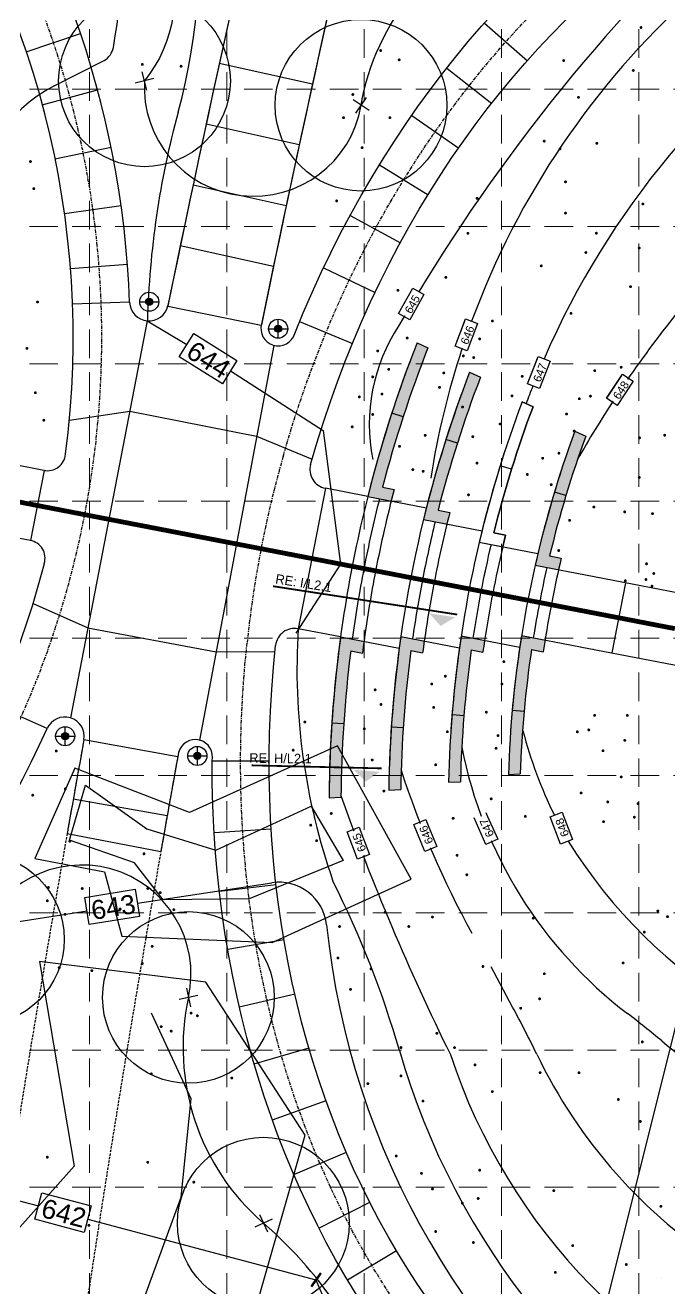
# Model space of a CAD drawing. Header units: inches. Extents: x 2525137 to 2526060, y 7086153 to 7086731.
# Drawn here: x 2525606.2 to 2525673.7, y 7086416.7 to 7086549.3 of the extents above; entities that cross this region are included whole.
import ezdxf

# ---------------------------------------------------------------- set-up
doc = ezdxf.new("R2010")
doc.units = ezdxf.units.IN
doc.header["$MEASUREMENT"] = 0
for name, pattern in [('ARCHSP(flr1-1)$0$CLUB$0$HIDDEN2', [0.1875, 0.125, -0.0625]), ('CENTERX2', [4, 2.5, -0.5, 0.5, -0.5]), ('HIDDEN', [0.375, 0.25, -0.125])]:
    doc.linetypes.add(name, pattern=pattern)
for name, color, linetype in [('E-BREAKLINE', 5, 'Continuous'), ('FIGURE', 7, 'Continuous'), ('GRID', 254, 'HIDDEN'), ('hs-bollard', 1, 'Continuous'), ('HS-CJ', 1, 'Continuous'), ('HS-CONTTXT', 14, 'Continuous'), ('HS-DIM', 1, 'Continuous'), ('hs-phase2', 1, 'HIDDEN'), ('hs-retainwall', 2, 'Continuous'), ('HS-SECTION-CUT', 7, 'Continuous'), ('hs-sidewalk', 3, 'Continuous'), ('HS-WALKCL', 14, 'CENTERX2'), ('HS-WALL', 14, 'Continuous'), ('LS-CONTTXT', 14, 'Continuous'), ('ls-defpoint', 6, 'Continuous'), ('LS-GRASS', 7, 'Continuous'), ('LS-LO', 5, 'Continuous'), ('LS-TREELEADER', 14, 'Continuous'), ('PC', 35, 'Continuous')]:
    doc.layers.add(name, color=color, linetype=linetype)
doc.styles.add('DIM10', font='ARIAL.TTF', dxfattribs={"height": 1})
doc.styles.add('SHEETLBL', font='HELSOLID.SHX', dxfattribs={"height": 5})
doc.styles.get("Standard").update_dxf_attribs({"font": 'ARIAL.TTF'})

# ---------------------------------------------------------------- blocks, each defined once
blk = doc.blocks.new('GRASS')
at = {"layer": 'LS-GRASS', "const_width": 0.15}
blk.add_lwpolyline([(-0.07500000000004547, 0, 1), (0.07500000000004547, 0, 1)], format="xyb", close=True, dxfattribs=at)

msp = doc.modelspace()

# ---------------------------------------------------------------- hatches: boundary and pattern name
at = {"layer": 'hs-bollard'}
h = msp.add_hatch(color=7, dxfattribs=at)
edge = h.paths.add_edge_path()
edge.add_arc((2525619.164084998, 7086520.289961232), 0.3719376418739557, 0, 360)
h = msp.add_hatch(color=7, dxfattribs=at)
edge = h.paths.add_edge_path()
edge.add_arc((2525632.678164797, 7086517.46252193), 0.3719376418739557, 0, 360)
h = msp.add_hatch(color=7, dxfattribs=at)
edge = h.paths.add_edge_path()
edge.add_arc((2525610.352228487, 7086474.710652321), 0.3719376418739557, 0, 360)
h = msp.add_hatch(color=7, dxfattribs=at)
edge = h.paths.add_edge_path()
edge.add_arc((2525624.205745988, 7086472.643447677), 0.3719376418739557, 0, 360)
h = msp.add_hatch(color=7, dxfattribs=at)
edge = h.paths.add_edge_path()
edge.add_arc((2525624.205745988, 7086472.643447677), 0.3719376418739557, 0, 360)
at = {"layer": 'HS-WALL'}
h = msp.add_hatch(color=7, dxfattribs=at)
edge = h.paths.add_edge_path()
edge.add_arc((2525771.445215092, 7086467.243657225), 130.927838929089, 165.2413830432264, 165.7894491695336)
edge.add_line((2525644.523746967, 7086499.38459585), (2525642.065273208, 7086499.859893052))
edge.add_arc((2525771.445215091, 7086467.243657259), 133.4278389202862, 158.5767798352014, 165.8507555403874, ccw=False)
edge.add_line((2525647.236190243, 7086515.97872005), (2525648.373281047, 7086515.454446012))
edge.add_arc((2525771.445215088, 7086467.243657261), 132.1778389164577, 158.6083037677483, 165.2775292460774)
edge.add_line((2525643.607018173, 7086500.834973255), (2525644.836994912, 7086500.597181618))
h = msp.add_hatch(color=7, dxfattribs=at)
edge = h.paths.add_edge_path()
edge.add_arc((2525771.445215077, 7086467.243657223), 124.6778389152345, 165.6254083262254, 166.2007154641971)
edge.add_line((2525650.365920404, 7086496.981981283), (2525647.908375809, 7086497.457098849))
edge.add_arc((2525771.44521509, 7086467.243657256), 127.1778389202984, 158.9663131199869, 166.2569275941159, ccw=False)
edge.add_line((2525652.741291053, 7086512.889918116), (2525653.878863736, 7086512.365421899))
edge.add_arc((2525771.445215089, 7086467.24365726), 125.9278389179606, 159.0032831979264, 165.659521444521)
edge.add_line((2525649.441163124, 7086498.433910843), (2525650.670621672, 7086498.196219386))
h = msp.add_hatch(color=7, dxfattribs=at)
edge = h.paths.add_edge_path()
edge.add_arc((2525771.445215075, 7086467.243657233), 112.1778389105023, 166.5212644717283, 167.1601942077641)
edge.add_line((2525662.072360602, 7086492.17248085), (2525659.616493424, 7086492.647274123))
edge.add_arc((2525771.44521509, 7086467.24365726), 114.6778389186577, 159.8734562528592, 167.201581157137, ccw=False)
edge.add_line((2525663.770185044, 7086506.703695825), (2525664.909089728, 7086506.17858547))
edge.add_arc((2525771.445215089, 7086467.243657257), 113.4278389188682, 159.9245518408567, 166.5492377228104)
edge.add_line((2525661.12868194, 7086493.628068482), (2525662.357147236, 7086493.390569051))
h = msp.add_hatch(color=7, dxfattribs=at)
edge = h.paths.add_edge_path()
edge.add_arc((2525771.431912602, 7086467.17485017), 130.9278389197785, 172.3265274516859, 172.8745935778203)
edge.add_line((2525641.51522516, 7086483.415334402), (2525640.285248363, 7086483.653126052))
edge.add_arc((2525771.431912438, 7086467.174849292), 132.1778389253194, 172.838446998707, 179.5076724764596)
edge.add_line((2525639.258953166, 7086468.310604628), (2525638.00838871, 7086468.247936439))
edge.add_arc((2525771.431912431, 7086467.174849296), 133.4278389180368, 172.2652207054318, 179.5391964102067, ccw=False)
edge.add_line((2525639.21804192, 7086485.13259533), (2525641.676515729, 7086484.657298118))
for points in [[(2525646.593931817, 7086483.706612984), (2525645.535682853, 7086485.18434897, 0.01666471253929505), (2525644.615738593, 7086476.759250086), (2525645.867771034, 7086476.738687941, -0.0139107780429642)], [(2525652.908692871, 7086483.758924579), (2525651.860255454, 7086485.234779088, 0.01785639357697517), (2525650.876357632, 7086476.656431858), (2525652.128625411, 7086476.635865849, -0.01497196870380693)], [(2525654.316918219, 7086484.759818795), (2525651.860266333, 7086485.234763775), (2525652.908692346, 7086483.758925318), (2525654.1376435, 7086483.521331958, -0.002641700623143997)], [(2525659.230527706, 7086483.80986981), (2525658.192876992, 7086485.283620231, 0.01917705877842476), (2525657.138229833, 7086476.553593051), (2525658.39077286, 7086476.53302252, -0.0161491475627688)], [(2525660.64874491, 7086484.808831583), (2525658.192873105, 7086485.283625751), (2525659.230527769, 7086483.809869722), (2525660.45899303, 7086483.572370294)], [(2525645.867771034, 7086476.738687941), (2525644.615738489, 7086476.759250088, 0.01514929211842118), (2525644.268079388, 7086469.062248982), (2525645.519173814, 7086469.124943729, -0.01513459256801747)], [(2525652.128625412, 7086476.635865849), (2525650.876357531, 7086476.65643186, 0.01403627755756926), (2525650.534264757, 7086469.876887837), (2525651.786013231, 7086469.939615574, -0.01400912094507275)], [(2525658.39077286, 7086476.533022521), (2525657.138229734, 7086476.553593053, 0.0128009573512002), (2525656.808018485, 7086470.691904259), (2525658.060577836, 7086470.754672415, -0.01275859361956265)]]:
    msp.add_hatch(color=7, dxfattribs=at).paths.add_polyline_path(points)
h = msp.add_hatch(color=7, dxfattribs=at)
edge = h.paths.add_edge_path()
edge.add_arc((2525771.431912588, 7086467.174850147), 124.6778389090008, 171.9152611624212, 172.4905683010341)
edge.add_line((2525647.823390436, 7086483.468921653), (2525646.593931701, 7086483.706613145))
edge.add_line((2525646.593931701, 7086483.706613145), (2525645.53568145, 7086485.184350929))
edge.add_line((2525645.53568145, 7086485.184350929), (2525647.993227682, 7086484.709233044))

# ---------------------------------------------------------------- linework, layer by layer
at = {"layer": 'E-BREAKLINE', "color": 35, "linetype": 'Continuous', "lineweight": -3}
for points in [[(2525818.365570001, 7086566.81806001, 647.7341400000005), (2525818.365570001, 7086566.81806001, 647.7341400000005), (2525816.744790001, 7086514.043690009, 646.64168), (2525815.988110004, 7086503.685760006, 646.30639), (2525798.880750005, 7086437.266330007, 645.18164), (2525784.540570003, 7086389.773250009, 644.26549), (2525769.897420003, 7086360.164610003, 643.9888100000003), (2525730.666420003, 7086364.870080009, 643.3349400000004), (2525718.311410003, 7086339.144120003, 642.3710600000002), (2525664.452380003, 7086340.49882, 641.74082), (2525657.656310005, 7086353.60438001, 641.48902), (2525664.818450005, 7086406.070920003, 642.38033), (2525677.449020003, 7086456.612240009, 644.07808), (2525680.618690003, 7086497.68496001, 644.6983700000001), (2525694.352120005, 7086520.484480003, 644.57258), (2525714.336020004, 7086561.718830002, 645.4863499999999), (2525739.209900005, 7086567.222530003, 646.6153300000001), (2525818.365570001, 7086566.81806001, 647.7341400000005)], [(2525607.164010003, 7086461.89935, 642.4142600000005), (2525614.460810003, 7086460.487950006, 642.4152800000002), (2525616.280040003, 7086453.71709001, 642.39705), (2525632.040640003, 7086453.064280006, 642.8342500000001), (2525646.621630005, 7086459.720120006, 643.2389900000003), (2525638.903620005, 7086473.688070007, 643.0945300000003), (2525623.392730003, 7086466.72083, 642.9104500000003), (2525611.363460003, 7086471.344060003, 642.66815), (2525607.164010003, 7086461.89935, 642.4142600000005)], [(2525612.471720001, 7086469.577250009, 644.2156500000001), (2525618.909230005, 7086465.009300009, 644.2463), (2525626.151230001, 7086462.75315001, 647.1642900000002), (2525636.135390005, 7086467.383750003, 647.5202600000005), (2525639.497060001, 7086461.662860006, 647.9889900000003), (2525629.634400001, 7086457.651240002, 647.7264399999999), (2525620.624520003, 7086457.555920003, 646.64463), (2525617.627620003, 7086461.44199001, 644.6187300000001), (2525610.810870002, 7086463.796400007, 644.3358499999999), (2525612.471720001, 7086469.577250009, 644.2156500000001)], [(2525597.983660001, 7086410.06823001, 640.36301), (2525627.406240003, 7086404.374460006, 641.1616500000005), (2525635.512010005, 7086432.851110009, 642.6995700000004), (2525625.108500001, 7086448.906440007, 642.84727), (2525607.650540004, 7086451.063080006, 642.2162900000001), (2525611.278420003, 7086429.587900006, 642.0334600000003), (2525602.165800003, 7086419.405290003, 641.8323900000005), (2525597.983660001, 7086410.06823001, 640.36301)], [(2525607.300950003, 7086414.091880007, 643.3593900000003), (2525618.598340003, 7086415.668280006, 643.7584900000004), (2525622.495940001, 7086426.365410007, 643.8139800000004), (2525623.563330001, 7086436.667180009, 644.66996), (2525619.406490003, 7086445.655410003, 644.23317)]]:
    msp.add_polyline3d(points, dxfattribs=at)
at = {"layer": 'FIGURE', "color": 9}
for points in [[(2525607.164010003, 7086461.89935), (2525614.460810003, 7086460.487950006), (2525616.280040003, 7086453.71709001), (2525632.040640003, 7086453.064280006), (2525646.621630005, 7086459.720120006), (2525638.903620005, 7086473.688070007), (2525623.392730003, 7086466.72083), (2525611.363460003, 7086471.344060003)], [(2525597.983660001, 7086410.06823001), (2525627.406240003, 7086404.374460006), (2525635.512010005, 7086432.851110009), (2525625.108500001, 7086448.906440007), (2525607.650540004, 7086451.063080006), (2525611.278420003, 7086429.587900006), (2525602.165800003, 7086419.405290003)]]:
    msp.add_lwpolyline(points, close=True, dxfattribs=at)
at = {"layer": 'GRID', "color": 252, "linetype": 'HIDDEN', "lineweight": 0, "ltscale": 12}
for p, q in [((2525612.897713542, 7086715.387928879), (2525612.897713542, 7086211.324328709)), ((2525627.297713539, 7086715.387928879), (2525627.297713539, 7086211.324328709)), ((2525641.697713536, 7086715.387928879), (2525641.697713536, 7086211.324328709)), ((2525656.097713533, 7086715.387928879), (2525656.097713533, 7086211.324328709)), ((2525670.49771353, 7086715.387928879), (2525670.49771353, 7086211.324328709)), ((2525152.097713634, 7086542.587928704), (2526044.897713455, 7086542.587928704)), ((2525152.097713634, 7086528.18792869), (2526044.897713455, 7086528.18792869)), ((2525152.097713634, 7086513.787928674), (2526044.897713455, 7086513.787928674)), ((2525152.097713634, 7086499.38792866), (2526044.897713455, 7086499.38792866)), ((2525152.097713634, 7086484.987928646), (2526044.897713455, 7086484.987928646)), ((2525152.097713634, 7086470.587928631), (2526044.897713455, 7086470.587928631)), ((2525152.097713634, 7086456.187928616), (2526044.897713455, 7086456.187928616)), ((2525152.097713634, 7086441.787928602), (2526044.897713455, 7086441.787928602)), ((2525152.097713634, 7086427.387928587), (2526044.897713455, 7086427.387928587))]:
    msp.add_line(p, q, dxfattribs=at)
at = {"layer": 'hs-bollard', "color": 7}
for points in [[(2525618.164084998, 7086520.289961232), (2525620.164084998, 7086520.289961232)], [(2525610.352228487, 7086473.710652321), (2525610.352228487, 7086475.710652321)], [(2525609.352228487, 7086474.710652321), (2525611.352228487, 7086474.710652321)], [(2525624.205745988, 7086471.643447677), (2525624.205745988, 7086473.643447677)], [(2525624.205745988, 7086471.643447677), (2525624.205745988, 7086473.643447677)], [(2525623.205745988, 7086472.643447677), (2525625.205745988, 7086472.643447677)], [(2525623.205745988, 7086472.643447677), (2525625.205745988, 7086472.643447677)]]:
    msp.add_lwpolyline(points, dxfattribs=at)
at = {"layer": 'hs-bollard', "color": 7, "elevation": -656.7328503700786}
for points in [[(2525631.678164797, 7086517.46252193), (2525633.678164797, 7086517.46252193)], [(2525632.678164797, 7086516.46252193), (2525632.678164797, 7086518.46252193)]]:
    msp.add_lwpolyline(points, dxfattribs=at)
at = {"layer": 'hs-bollard', "color": 7}
for centre, radius in [((2525619.164084998, 7086520.289961232), 1), ((2525619.164084998, 7086520.289961232), 1), ((2525619.164084998, 7086520.289961232), 0.3719376418739557), ((2525632.678164797, 7086517.46252193, -656.7328503700786), 1), ((2525632.678164797, 7086517.46252193, -656.7328503700786), 1), ((2525632.678164797, 7086517.46252193, -656.7328503700786), 0.3719376418739557), ((2525610.352228489, 7086474.710652321), 1), ((2525610.352228487, 7086474.710652321), 1), ((2525610.352228487, 7086474.710652321), 1), ((2525610.352228487, 7086474.710652321), 0.3719376418739557), ((2525624.205745988, 7086472.643447677), 1), ((2525624.205745988, 7086472.643447677), 1), ((2525624.205745988, 7086472.643447677), 0.3719376418739557), ((2525624.205745988, 7086472.643447677), 0.3719376418739557)]:
    msp.add_circle(centre, radius, dxfattribs=at)
at = {"layer": 'HS-CJ', "color": 7}
for p, q in [((2525636.2734418, 7086543.121319789), (2525626.510928701, 7086545.287926369)), ((2525634.888506179, 7086536.743835745), (2525625.125848443, 7086538.910474425)), ((2525633.524412836, 7086530.361726151), (2525623.7615065, 7086532.528420003)), ((2525632.181163372, 7086523.974990647), (2525622.417904448, 7086526.141762749)), ((2525617.108437005, 7086520.255321737), (2525611.112738763, 7086520.028159686)), ((2525621.112872862, 7086519.837340157, 328.3664251850393), (2525630.90851288, 7086517.826013073, 328.3664251850393)), ((2525618.94951123, 7086518.301505022), (2525610.902006449, 7086476.647018954)), ((2525632.21595662, 7086515.715301528, -656.7328503700786), (2525624.424921005, 7086474.297482799, -656.7328503700786)), ((2525610.791229222, 7086507.87392603, 328.3664251850393), (2525617.119074436, 7086508.827027403, 328.3664251850393)), ((2525617.119074436, 7086508.827027403, 328.3664251850393), (2525630.423340015, 7086506.185596711, 328.3664251850393)), ((2525630.423340014, 7086506.185596711, 328.3664251850393), (2525636.238960814, 7086503.782449568, 328.3664251850393)), ((2525608.13369667, 7086502.600453168), (2525606.729661459, 7086495.233657387)), ((2525637.625907008, 7086500.718157386), (2525634.778675662, 7086485.990859702)), ((2525640.436474613, 7086492.535911358), (2525602.883817383, 7086499.795974053)), ((2525646.572848547, 7086491.349564964), (2525641.663749398, 7086492.298642079)), ((2525652.709222504, 7086490.163218566), (2525647.800123337, 7086491.112295685)), ((2525676.377476468, 7086485.587430319), (2525653.936497299, 7086489.925949286)), ((2525669.075068395, 7086490.818646144), (2525667.651455143, 7086483.454997134)), ((2525606.996706644, 7086488.649286954, 328.3664251850393), (2525612.724230093, 7086486.078984697, 328.3664251850393)), ((2525612.724230093, 7086486.078984697, 328.3664251850393), (2525626.165503459, 7086483.550569568, 328.3664251850393)), ((2525626.165503459, 7086483.550569568, 328.3664251850393), (2525632.344108146, 7086483.611769746, 328.3664251850393)), ((2525608.457621181, 7086475.508995425), (2525602.978641524, 7086477.954559148)), ((2525612.320127533, 7086474.353758322, 328.3664251850393), (2525622.159621642, 7086472.56928202, 328.3664251850393)), ((2525625.745429031, 7086472.124775513), (2525631.740953881, 7086472.11257812)), ((2525611.205765138, 7086468.153777545, 328.3664251850393), (2525621.050817165, 7086466.400223843, 328.3664251850393))]:
    msp.add_line(p, q, dxfattribs=at)
for points in [[(2525654.310765902, 7086549.532906465), (2525658.800025454, 7086545.552134095)], [(2525606.271183649, 7086546.524033036), (2525611.959764653, 7086548.431923535)], [(2525650.352302233, 7086544.789058136), (2525655.071437016, 7086541.083688127)], [(2525607.949809745, 7086540.956971289), (2525613.744872034, 7086542.511723059)], [(2525646.683071699, 7086539.825655671), (2525651.608220871, 7086536.398863347)], [(2525609.283197038, 7086535.29728575), (2525615.162840874, 7086536.493023329)], [(2525643.304471769, 7086534.666614578), (2525648.413386737, 7086531.520348878)], [(2525610.266306611, 7086529.566364563), (2525616.20831262, 7086530.398569222)], [(2525640.217581101, 7086529.332583833), (2525645.490410002, 7086526.469495398)], [(2525610.89542326, 7086523.785865077), (2525616.877336398, 7086524.251391883)], [(2525637.424474202, 7086523.843019108), (2525642.842441828, 7086521.265107782)], [(2525634.926019959, 7086518.216756643), (2525640.47123758, 7086515.92534626)], [(2525625.972450195, 7086464.607449463), (2525631.960862716, 7086464.980163133)], [(2525626.518166177, 7086458.47238947), (2525632.47819243, 7086459.163827871)], [(2525627.394467964, 7086452.372153971), (2525633.30794028, 7086453.387459429)], [(2525628.606682237, 7086446.325569888), (2525634.454191301, 7086447.669682139)], [(2525630.161504537, 7086440.352200292), (2525635.92167856, 7086442.031603526)], [(2525632.0665521, 7086434.474758214), (2525637.716066112, 7086436.495399554)], [(2525634.327247992, 7086428.718269953), (2525639.841122875, 7086431.084106755)], [(2525636.949441347, 7086423.108796199), (2525642.299660453, 7086425.824519956)], [(2525639.939356314, 7086417.676467666), (2525645.09477209, 7086420.745944524)]]:
    msp.add_lwpolyline(points, dxfattribs=at)
at = {"layer": 'HS-DIM'}
msp.add_arc((2527585.138696487, 7086116.566260002, 328.3664251850393), 2004.999999988936, 166.3229549681516, 168.3967954609132, dxfattribs=at)
at = {"layer": 'hs-phase2', "color": 7}
for centre, radius, start, end in [((2527585.138696463, 7086116.566259751, 328.3664251850393), 2005.000000011705, 169.7206482956879, 169.8922608087064), ((2527585.138696443, 7086116.566259772, 328.3664251850393), 1994.999999988936, 169.7080535883178, 169.8805277930181), ((2527585.138696463, 7086116.566259751, 328.3664251850393), 2005.000000011705, 169.9101631564233, 171.8870403027943), ((2527585.138696463, 7086116.566259751, 328.3664251850393), 1995.000000011705, 169.9101631564233, 171.8870403027943)]:
    msp.add_arc(centre, radius, start, end, dxfattribs=at)
at = {"layer": 'hs-retainwall', "color": 7}
for p, q in [((2525647.236190243, 7086515.97872005), (2525648.373281047, 7086515.454446012)), ((2525652.741289575, 7086512.889918798), (2525653.878864828, 7086512.365421395)), ((2525658.252308829, 7086509.798387134), (2525659.39047898, 7086509.27361521)), ((2525663.77018078, 7086506.703697791), (2525664.90908829, 7086506.178586133)), ((2525643.607005989, 7086500.83497561), (2525644.836994912, 7086500.597181617)), ((2525642.065287299, 7086499.859890328), (2525648.211747616, 7086498.671593978)), ((2525649.441164305, 7086498.433910615), (2525650.670621673, 7086498.196219387)), ((2525647.908374214, 7086497.457099157), (2525654.052469941, 7086496.269259957)), ((2525653.758420574, 7086495.052962522), (2525659.900242636, 7086493.865562889)), ((2525655.281401655, 7086496.031670354), (2525656.51033622, 7086495.7940802)), ((2525661.128680389, 7086493.628068781), (2525662.357147235, 7086493.390569052)), ((2525661.12868194, 7086493.628068483), (2525661.239572559, 7086493.606629979)), ((2525659.616488828, 7086492.647275011), (2525665.805438815, 7086491.450764125)), ((2525639.218056011, 7086485.132592605), (2525645.364516328, 7086483.944296256)), ((2525645.53568145, 7086485.184350929), (2525651.679777176, 7086483.996511723)), ((2525651.860266331, 7086485.234763776), (2525658.002088392, 7086484.047364139)), ((2525658.192873106, 7086485.283625749), (2525664.381823093, 7086484.087114863)), ((2525640.28523618, 7086483.653128407), (2525641.51522516, 7086483.415334403)), ((2525646.593933017, 7086483.706612892), (2525647.823390436, 7086483.468921653)), ((2525652.908708889, 7086483.75892212), (2525654.1376435, 7086483.521331958)), ((2525659.230526146, 7086483.809870034), (2525660.45899303, 7086483.572370295)), ((2525659.230527696, 7086483.809869733), (2525659.341418315, 7086483.788431228)), ((2525650.534277854, 7086469.876888494), (2525651.786029458, 7086469.939616387)), ((2525656.808013797, 7086470.691904024), (2525658.060576255, 7086470.754672335)), ((2525644.268077763, 7086469.062248901), (2525645.519175015, 7086469.12494379)), ((2525638.00838871, 7086468.247936439), (2525639.258953167, 7086468.310604628))]:
    msp.add_line(p, q, dxfattribs=at)
msp.add_lwpolyline([(2525658.252296587, 7086509.798391736, 0.03190148514143271), (2525653.758420574, 7086495.052962522), (2525656.215072294, 7086494.578016995), (2525656.51033622, 7086495.7940802), (2525655.2813859, 7086496.031674145, -0.02898833554506529), (2525659.39047898, 7086509.27361521), (2525658.252252893, 7086509.798275513)], format="xyb", close=True, dxfattribs=at)
for points in [[(2525645.77737629, 7086508.214078207), (2525644.588941075, 7086508.601533673)], [(2525651.457647869, 7086505.464127262), (2525650.266612906, 7086505.84351587)], [(2525657.144001525, 7086502.712202562), (2525655.950158804, 7086503.082661137)], [(2525662.837444915, 7086499.957979805), (2525661.640563146, 7086500.318498911)], [(2525660.648744909, 7086484.808831583), (2525660.45899303, 7086483.572370295)], [(2525652.147061769, 7086476.865542279), (2525650.901166514, 7086476.966758713)], [(2525658.456815742, 7086477.299184817), (2525657.211805152, 7086477.410757227)], [(2525639.548804165, 7086475.99680231), (2525638.30159153, 7086476.080231116)], [(2525645.78486789, 7086475.579658197), (2525644.537655255, 7086475.663087002)]]:
    msp.add_lwpolyline(points, dxfattribs=at)
for centre, radius, start, end in [((2525771.44521509, 7086467.243657259), 133.4278389192915, 158.5767801836323, 165.8507552067082), ((2525771.44521509, 7086467.243657259), 132.1778389192915, 158.6083034952901, 165.2775296180525), ((2525771.445215088, 7086467.24365725), 133.4278389192915, 159.1925144628062, 169.0730350282339), ((2525771.44521509, 7086467.243657259), 127.1778389192915, 158.9663130937204, 166.2569276393484), ((2525771.44521509, 7086467.243657259), 125.9278389192915, 159.003283237658, 165.6595214251586), ((2525771.445215088, 7086467.24365725), 127.1778389192915, 160.0935855983603, 169.0737745172069), ((2525771.44521509, 7086467.243657259), 120.9278389192915, 159.3963128973339, 166.7049217601595), ((2525771.44521509, 7086467.243657259), 119.6778389192915, 159.4397267653143, 166.0812362648645), ((2525771.44521509, 7086467.243657259), 114.6778389192915, 159.8734560475591, 167.2015812016421), ((2525771.44521509, 7086467.243657259), 113.4278389192915, 159.9245517946996, 166.54923774216), ((2525771.445215088, 7086467.24365725), 120.9278389192915, 162.0364905346539, 169.0745904124527), ((2525771.445215088, 7086467.24365725), 114.6778389192915, 162.1916267281389, 169.0754952669626), ((2525771.445215088, 7086467.24365725), 130.9278389192915, 165.2413833283036, 169.0731773596568), ((2525771.445215088, 7086467.24365725), 132.1778389192915, 165.8203927158029, 169.0731773596568), ((2525771.445215088, 7086467.24365725), 124.6778389192915, 165.6254083164296, 169.07393119635), ((2525771.445215088, 7086467.24365725), 125.9278389192915, 166.2291008737875, 169.07393119635), ((2525771.445215088, 7086467.24365725), 118.4278389192915, 166.0497887313146, 166.6552204307909), ((2525771.445215088, 7086467.24365725), 119.6778389192915, 166.6803308898687, 169.0747638306026), ((2525771.445215088, 7086467.24365725), 119.6778389192915, 166.6803308898687, 169.0745904124527), ((2525771.445215088, 7086467.24365725), 118.4278389192915, 166.6552201527163, 169.0745904124527), ((2525771.431912602, 7086467.17485017), 133.4278389192915, 169.0429412097351, 178.9234618133229), ((2525771.431912602, 7086467.17485017), 132.1778389192915, 169.0427989205806, 172.2955835590869), ((2525771.445215088, 7086467.24365725), 113.4278389192915, 167.1811158334824, 169.0756881973318), ((2525771.445215088, 7086467.24365725), 112.1778389192915, 166.5212644681788, 170.9915970656166), ((2525771.431912602, 7086467.17485017), 130.9278389192915, 169.0427989205806, 172.3282089683112), ((2525771.431912602, 7086467.17485017), 127.1778389192915, 169.042201754641, 178.022390640953), ((2525771.431912602, 7086467.17485017), 125.9278389192915, 169.0420450603082, 171.8868754185094), ((2525771.431912602, 7086467.17485017), 124.6778389192915, 169.0420450603082, 171.9157955168723), ((2525771.431912602, 7086467.17485017), 120.9278389192915, 169.0413858780832, 176.079485702881), ((2525771.431912602, 7086467.17485017), 119.6778389192915, 169.0412124396732, 171.4356458133711), ((2525771.431912602, 7086467.17485017), 118.4278389192915, 169.0412124396732, 171.4616775493966), ((2525771.431912602, 7086467.17485017), 114.6778389192915, 169.0404810270755, 175.9243495810348), ((2525771.431912602, 7086467.17485017), 113.4278389192915, 169.0402880764432, 170.9348604159842), ((2525771.431912432, 7086467.174849292), 133.4278389192915, 172.2652210887422, 179.53919610655), ((2525771.431912602, 7086467.17485017), 130.9278389192915, 172.3265271848292, 172.8745932993531), ((2525771.431912432, 7086467.174849292), 127.1778389192915, 171.8590485775773, 179.149663166551), ((2525771.431912602, 7086467.17485017), 124.6778389192915, 171.9152612944918, 172.4905684007084), ((2525771.431912432, 7086467.174849292), 120.9278389192915, 171.4110544878007, 178.719663386523), ((2525771.431912602, 7086467.17485017), 118.4278389192915, 171.4607562017478, 172.0661879047011), ((2525771.431912432, 7086467.174849292), 114.6778389192915, 170.9143950305994, 178.2425201538917), ((2525771.431912432, 7086467.174849292), 132.1778389192915, 172.8384465981997, 179.5076727322733), ((2525771.431912432, 7086467.174849292), 125.9278389192915, 172.4564548621254, 179.1126929712955), ((2525771.431912432, 7086467.174849292), 119.6778389192915, 172.0347399280558, 178.6762495251144), ((2525771.431912432, 7086467.174849292), 113.4278389192915, 171.5667384822295, 178.1914244872505)]:
    msp.add_arc(centre, radius, start, end, dxfattribs=at)
at = {"layer": 'HS-SECTION-CUT', "linetype": 'Continuous', "const_width": 0.1875}
for points in [[(2525632.132752956, 7086490.448123403), (2525651.447153579, 7086487.477479838)], [(2525629.899372919, 7086471.653729142), (2525643.5155946, 7086471.337125417)]]:
    msp.add_lwpolyline(points, dxfattribs=at)
at = {"layer": 'HS-SECTION-CUT', "linetype": 'Continuous'}
for points in [[(2525648.512615465, 7086487.599549365), (2525649.704196088, 7086486.276858981), (2525651.228033829, 7086487.19734406)], [(2525640.585434724, 7086471.191380303), (2525641.863159202, 7086469.951705186), (2525643.32173478, 7086470.972455655)]]:
    msp.add_solid(points, dxfattribs=at)
at = {"layer": 'hs-sidewalk', "color": 7}
for p, q in [((2525608.13369667, 7086502.600453168), (2525608.110337585, 7086502.604969189)), ((2525642.065273405, 7086499.85989383), (2525637.625907009, 7086500.718157385)), ((2525606.710081068, 7086495.236804516), (2525606.68672198, 7086495.24132053)), ((2525665.805438814, 7086491.450764125), (2525677.171867542, 7086489.253290282)), ((2525639.218056172, 7086485.132593423), (2525634.778675663, 7086485.990859705)), ((2525664.335040984, 7086484.096160117), (2525675.84023812, 7086481.871858157)), ((2525665.757695816, 7086483.821117889), (2525665.734336729, 7086483.825633902)), ((2525610.558710747, 7086464.501426191, 328.3664251850393), (2525620.37826142, 7086462.603010579, 328.3664251850393))]:
    msp.add_line(p, q, dxfattribs=at)
for points in [[(2525608.110337585, 7086502.604969189), (2525604.770347177, 7086503.25069007)], [(2525606.710081068, 7086495.236804516), (2525603.346731614, 7086495.88704162)]]:
    msp.add_lwpolyline(points, dxfattribs=at)
for centre, radius, start, end in [((2525516.593447775, 7086516.447059519), 100.5871061374649, 2.1446183685144, 71.3821172038646), ((2525516.593447774, 7086516.447059519), 94.5871061376729, 352.6152515706899, 78.4276110332196), ((2527585.138696487, 7086116.566260002, 328.3664251850393), 2004.999999988936, 166.3229549681516, 168.3953279243146), ((2525619.137633702, 7086520.309675674), 2.029924527341538, 181.5343542767098, 348.000432941299), ((2525632.678865439, 7086517.479344392), 1.811476136565392, 163.6389248768388, 343.0756347906986), ((2525608.505056278, 7086504.462293082), 1.898803542193505, 258.0019978060834, 354.7826090124954), ((2525638.005537827, 7086502.681796976), 2, 164.2964141910833, 259.057988095753), ((2525606.381461407, 7086493.406695599), 1.859847480687334, 342.3187190590427, 80.55318299284214), ((2525516.60516981, 7086516.507691726), 94.5871061376729, 259.6883652276422, 345.500724682577), ((2525634.399044846, 7086484.027220111), 2, 79.0579881743392, 173.8195616436799), ((2525610.320335124, 7086474.702217665), 2.029924527150974, 350.1155432914241, 156.5816220713536), ((2525516.60516981, 7086516.507691726), 100.5871061374649, 266.7338590466312, 335.9462199335538), ((2527585.138696487, 7086116.566260002, 328.3664251850393), 2004.999999988936, 169.7206483529533, 170.0066573629932), ((2525623.986894898, 7086472.543626579), 1.807727444014683, 346.6028013667477, 165.3516442355246), ((2527585.138696487, 7086116.566260002, 328.3664251850393), 1994.999999988936, 169.7080535310488, 170.0114130161687)]:
    msp.add_arc(centre, radius, start, end, dxfattribs=at)
at = {"layer": 'HS-WALKCL', "ltscale": 0.15}
for centre, radius, start, end in [((2525516.593447774, 7086516.447059519), 97.5871061376729, 349.0761170387239, 78.4276110332196), ((2525741.011602716, 7086473.09170395), 112.1719006217803, 163.9783999625016, 174.1375758834631), ((2525516.60516981, 7086516.507691726), 97.5871061376729, 259.6883652276422, 349.0398592367973)]:
    msp.add_arc(centre, radius, start, end, dxfattribs=at)
at = {"layer": 'LS-CONTTXT'}
for points in [[(2525623.82951449, 7086516.952621939), (2525628.361899486, 7086514.123816316), (2525626.837542173, 7086511.681451891), (2525622.305157175, 7086514.510257515)], [(2525612.420185509, 7086457.796253946), (2525617.693429594, 7086458.65506232), (2525618.156215308, 7086455.813471467), (2525612.882971222, 7086454.95466309)], [(2525607.91180724, 7086426.818467605), (2525613.081697247, 7086425.443838269), (2525612.340951307, 7086422.657941785), (2525607.171061299, 7086424.03257112)]]:
    msp.add_lwpolyline(points, close=True, dxfattribs=at)
at = {"layer": 'ls-defpoint', "color": 7, "linetype": 'ARCHSP(flr1-1)$0$CLUB$0$HIDDEN2', "const_width": 0.5}
msp.add_lwpolyline([(2525352.063532574, 7086548.287108701), (2525674.252519978, 7086485.998250156)], dxfattribs=at)
at = {"layer": 'ls-defpoint', "color": 7}
for points in [[(2525603.799267526, 7086499.618990924), (2525640.668802457, 7086492.490996683)], [(2525603.822196703, 7086499.614558022), (2525640.668802458, 7086492.490996685)], [(2525641.896077202, 7086492.253727424), (2525647.050631128, 7086491.257196528)], [(2525641.896077202, 7086492.253727422), (2525647.050631127, 7086491.257196526)], [(2525648.264672183, 7086491.022485739), (2525653.432459798, 7086490.023396371)], [(2525648.264672183, 7086491.022485736), (2525653.432459797, 7086490.023396368)], [(2525654.659734542, 7086489.78612711), (2525659.814288468, 7086488.789596214)], [(2525654.659734542, 7086489.786127107), (2525659.814288467, 7086488.789596211)]]:
    msp.add_lwpolyline(points, dxfattribs=at)
at = {"layer": 'LS-LO', "color": 7}
for p, q in [((2525618.921614867, 7086542.496784781), (2525618.409878403, 7086544.430208116)), ((2525619.632458303, 7086543.71936468), (2525617.699034968, 7086543.207628217)), ((2525642.19846369, 7086540.348618765), (2525640.535548038, 7086541.459794509)), ((2525640.811417992, 7086540.072748811), (2525641.922593736, 7086541.735664464)), ((2525624.250310551, 7086447.511835091), (2525622.293056752, 7086447.100547399)), ((2525623.066039806, 7086448.284818145), (2525623.477327497, 7086446.327564346)), ((2525632.036017462, 7086424.057194599), (2525630.225461542, 7086423.207555111)), ((2525630.705919757, 7086424.537652815), (2525631.555559246, 7086422.727096895))]:
    msp.add_line(p, q, dxfattribs=at)
for centre, radius in [((2525618.665746635, 7086543.463496448), 9), ((2525641.367005864, 7086540.904206637), 8.999999999999998), ((2525601.252350478, 7086453.392742114), 9), ((2525623.271683651, 7086447.306191245), 9.000000000000002), ((2525631.130739502, 7086423.632374855), 8.999999999999998)]:
    msp.add_circle(centre, radius, dxfattribs=at)
at = {"layer": 'LS-TREELEADER'}
msp.add_lwpolyline([(2525380.974811933, 7086567.931083678, 0.4363400160042913), (2525393.811017331, 7086589.317657935, -0.5846779961356309), (2525411.278265792, 7086607.121783643, 0.4346437440733357), (2525432.45103212, 7086620.302305683, -0.5867809537159441), (2525456.158318275, 7086628.041763763, 0.4330411467953717), (2525481.031914136, 7086629.825482739, -0.5382034415805497), (2525505.900240662, 7086627.366239082, 0.4754889532310092), (2525530.399858381, 7086622.441782249, -0.5407828966175657), (2525554.251578135, 7086615.007557848, 0.4306826369906117), (2525576.363568528, 7086603.488153045, -0.5813552823105393), (2525595.112878638, 7086587.039780336, 0.4325059607169659), (2525609.480848083, 7086566.652356555, -0.5813552823209096), (2525618.665746635, 7086543.463496448, 0.9477916901981981), (2525641.367005864, 7086540.904206637, -0.2749368127731964), (2525657.483659019, 7086559.942794621, 0.1451428319891925), (2525677.770569833, 7086574.425204203, -0.2965252460993673), (2525701.313183611, 7086582.534438774, 0.1248439596689363), (2525726.190200021, 7086582.623801083, -0.3069868449809792), (2525749.610814848, 7086574.241072034, 0.1324770608304172), (2525769.015776128, 7086558.676920178, 0.1324770608304172)], format="xyb", dxfattribs=at)
for centre, radius, start, end in [((2525612.098756794, 7086449.758839516), 11.4389587849251, 347.6189760812272, 161.4774574514787), ((2525647.100608138, 7086442.07533534), 24.39630086109335, 167.6189760812272, 229.1105175608729), ((2525602.434427362, 7086390.492155426), 43.83779732372179, 16.07690874323391, 49.11051756087289)]:
    msp.add_arc(centre, radius, start, end, dxfattribs=at)
at = {"layer": 'PC', "color": 35}
for p, q in [((2525609.213643811, 7086542.934757266), (2525614.424268495, 7086545.593900925)), ((2525617.933012663, 7086457.183977457), (2525632.020579616, 7086459.340600831)), ((2525603.077685655, 7086454.909819997), (2525612.651578365, 7086456.375458519)), ((2525657.239079846, 7086446.297755925), (2525655.004894782, 7086450.521484789)), ((2525593.079050792, 7086429.275236992), (2525607.54143427, 7086425.425519363)), ((2525612.710943106, 7086424.049456466), (2525636.630904159, 7086417.682242105))]:
    msp.add_line(p, q, dxfattribs=at)
for points in [[(2525618.94951123, 7086518.301505022), (2525623.106568492, 7086515.794299301)], [(2525627.682135881, 7086513.034681615), (2525637.400954633, 7086506.785372374)], [(2525637.400954633, 7086506.785372374), (2525639.200624939, 7086492.766709995)], [(2525639.196437774, 7086492.775649232), (2525634.512799812, 7086485.513722307)], [(2525636.630904159, 7086417.682242105), (2525637.718239252, 7086415.163470023)]]:
    msp.add_lwpolyline(points, dxfattribs=at)
msp.add_lwpolyline([(2525639.260570976, 7086468.485421273, 0.03015462807885786), (2525650.731800179, 7086441.323524741)], format="xyb", dxfattribs=at)
at = {"layer": 'PC', "color": 35, "const_width": 0.25}
msp.add_lwpolyline([(2525637.160991528, 7086418.393730884), (2525636.142649611, 7086416.961337914)], dxfattribs=at)
at = {"layer": 'PC', "color": 35}
for centre, radius, start, end in [((2525562.301350183, 7086556.535467977, 1275.94896), 62.09011748209254, 344.7315164410538, 31.78394478211332), ((2525551.827978915, 7086558.256867056, 1275.94896), 64.56876170317064, 349.9447341945364, 24.41075069353848), ((2525734.040505373, 7086488.350333526), 86.42241133215313, 104.6519587007825, 159.7658342525102), ((2525741.793687578, 7086479.036520761), 88.56737763248361, 92.15928803444967, 156.5352006050728), ((2525811.001956748, 7086422.383707438), 191.1767967532944, 133.0160895713373, 150.06147354237), ((2525613.435671869, 7086547.332485611), 2, 299.6219654690291, 349.9447341945364), ((2525616.032045101, 7086529.574016125), 15, 117.0366329733323, 180.5201465938851), ((2525711.178658582, 7086515.895253014), 92.23447559441486, 164.7315164410537, 178.5067104006207), ((2525764.235070287, 7086446.9380318), 115.1693910002226, 136.3474661993129, 145.58792919793), ((2525660.990455237, 7086507.451944389, 1287.948480000001), 18.76281798974886, 146.5491407060742, 191.3791449358409), ((2525734.040505373, 7086488.350333526), 86.42241133215313, 161.7961419131337, 171.0583365718795), ((2525741.793687578, 7086479.036520761), 88.56737763248361, 156.7447766825618, 158.3311255601235), ((2525741.793687578, 7086479.036520761), 88.56737763248361, 158.5156749114223, 159.808625007695), ((2525764.235070287, 7086446.9380318), 115.1693910002226, 146.8075460927492, 150.4445089079721), ((2525702.234384129, 7086481.766516337), 67.58785158327021, 176.416591099984, 199.2376167242812), ((2525703.011586939, 7086486.852719127), 46.15262889471795, 194.5235803315849, 206.2683651904586), ((2525697.520412462, 7086482.530472143), 46.47106366658465, 191.1356899192638, 232.6148959603273), ((2525740.617957691, 7086502.209307009), 100, 198.1003081909747, 208.7931066238921), ((2525703.011586939, 7086486.852719127), 46.15262889471795, 206.67202236947, 209.7392730334968), ((2525707.871638102, 7086491.297073139), 52.60498712251561, 211.6313131025856, 266.6707793935545), ((2525632.777200027, 7086454.398179809), 5, 5.899527013962497, 98.70366684604105), ((2525546.705596639, 7086413.294269942), 102.6954662543935, 16.08337157169787, 26.73743388476883), ((2525720.823839724, 7086463.496180314), 83.51544506119677, 185.8995270139625, 234.1835061727585), ((2525569.602616393, 7086398.132931898), 100, 25.60532635971045, 28.79310662389212), ((2525608.587681511, 7086366.148592723), 100, 49.98553798083496, 52.61489596032725), ((2525710.007627472, 7086486.954238784), 57.7339835257423, 229.9855379808349, 253.4266442695685), ((2525720.823839724, 7086463.496180314), 78.51544506119677, 196.0833715716979, 241.8114056431955), ((2525710.145792279, 7086460.846053864), 62.53920051124911, 198.189732299139, 250.4845328451273), ((2525708.640288388, 7086464.764515654), 54.17924363686119, 205.6053263597105, 237.4931204191707), ((2525710.664132172, 7086442.777520331), 45.2856519720909, 213.3634025864001, 213.3663563309048)]:
    msp.add_arc(centre, radius, start, end, dxfattribs=at)

# ---------------------------------------------------------------- block references
at = {"layer": 'LS-GRASS'}
for p in [(2525670.71295076, 7086549.062927169), (2525643.420794829, 7086546.642679969), (2525618.442871724, 7086545.195294054), (2525645.364313721, 7086545.672197554), (2525662.605357287, 7086545.592811924), (2525622.505212886, 7086545.002102475), (2525669.894525456, 7086544.559516009), (2525640.505508982, 7086542.032889334), (2525664.149660806, 7086541.737126469), (2525639.533749536, 7086539.606684963), (2525644.392554275, 7086539.606684963), (2525660.561851301, 7086537.144188344), (2525641.477268428, 7086536.452619615), (2525662.219281407, 7086536.339166831), (2525666.080040204, 7086536.917522148), (2525606.714063497, 7086535.000731862), (2525607.060841426, 7086532.160284866), (2525662.798395227, 7086532.869051587), (2525638.804935582, 7086530.872349896), (2525653.532566607, 7086531.133995631), (2525670.905988699, 7086530.555640314), (2525662.798395227, 7086529.591721448), (2525652.567376908, 7086527.471095281), (2525666.021383034, 7086527.483611348), (2525664.929479427, 7086525.458005258), (2525670.51991282, 7086525.928821099), (2525660.249877863, 7086524.055664887), (2525650.25092163, 7086522.844272734), (2525645.231927686, 7086521.494783658), (2525669.609074142, 7086521.8742432), (2525607.45380619, 7086520.272348117), (2525663.369612239, 7086519.069559125), (2525655.131567963, 7086518.271584476), (2525646.197117385, 7086516.482394231), (2525653.790783946, 7086516.396968136), (2525606.344993435, 7086515.398898562), (2525643.108510348, 7086515.132905154), (2525652.09247054, 7086514.611616068), (2525653.165088743, 7086514.43308086), (2525668.627405198, 7086513.421524621), (2525642.590440538, 7086512.407278612), (2525644.266737987, 7086513.205060761), (2525650.036612727, 7086512.826263999), (2525658.26004398, 7086512.469193585), (2525659.779592691, 7086513.004799206), (2525665.85646608, 7086513.064454206), (2525607.232042269, 7086510.746969895), (2525643.558835953, 7086510.610425339), (2525649.589689726, 7086511.30871474), (2525668.001709995, 7086511.279102138), (2525641.17813095, 7086510.313297502), (2525657.187425776, 7086510.416038706), (2525664.247531266, 7086510.118623293), (2525665.40954308, 7086510.386426103), (2525642.590440538, 7086508.470038556), (2525652.003084438, 7086509.255559862), (2525662.906754758, 7086508.511806431), (2525608.119097952, 7086507.867205006), (2525640.433727706, 7086507.170002659), (2525655.936027861, 7086507.470207793), (2525663.711222165, 7086506.726454362), (2525648.08712475, 7086506.277600873), (2525653.075710149, 7086506.131193741), (2525670.556530713, 7086506.014475842), (2525673.188799364, 7086506.294136355), (2525645.396471695, 7086505.125977823), (2525662.10229486, 7086504.405496674), (2525646.794213541, 7086502.683141352), (2525653.52263315, 7086503.363901366), (2525660.403973945, 7086503.869894384), (2525647.877463473, 7086502.508650891), (2525658.795039132, 7086502.17380992), (2525670.525138584, 7086501.858632943), (2525652.627465692, 7086500.031387437), (2525661.297827453, 7086501.102598678), (2525665.766779647, 7086498.753924154), (2525663.228980205, 7086497.359976192), (2525669.002466427, 7086498.247034894), (2525671.920928278, 7086498.056951839), (2525662.086977964, 7086494.191904163), (2525671.286478417, 7086492.79795287), (2525669.065911413, 7086491.023835465), (2525671.223033431, 7086491.150558613), (2525672.04781825, 7086491.78417102), (2525671.857483292, 7086490.453582967), (2525656.337270471, 7086482.536792949), (2525648.770701302, 7086480.188115092), (2525650.202215402, 7086481.0050471), (2525656.132767384, 7086480.188115092), (2525642.84014932, 7086479.575416086), (2525643.453651073, 7086478.043670237), (2525648.975204389, 7086477.737319068), (2525635.478083238, 7086476.205573219), (2525654.496750196, 7086477.226738228), (2525665.843493619, 7086476.894488314), (2525669.27546386, 7086476.894488314), (2525641.715386095, 7086475.490759377), (2525650.406710981, 7086475.184408208), (2525664.042284859, 7086475.176192111), (2525665.236417104, 7086475.374954378), (2525655.72376121, 7086474.775942205), (2525669.00628824, 7086474.272926726), (2525609.41989099, 7086473.16249516), (2525634.251072224, 7086473.244196355), (2525642.533390936, 7086472.223031346), (2525655.519258123, 7086473.448429357), (2525666.729078657, 7086473.188589432), (2525649.179699968, 7086471.712450506), (2525668.63617778, 7086470.441409793), (2525606.95577783, 7086468.524701157), (2525610.367623932, 7086469.187243157), (2525643.760401949, 7086468.955306645), (2525664.430330211, 7086468.760921254), (2525655.00800416, 7086468.138374637), (2525667.226637513, 7086467.822061533), (2525670.39494175, 7086467.637651403), (2525638.238856141, 7086466.606625456), (2525651.020220242, 7086466.096044617), (2525658.586789412, 7086466.300277619), (2525666.784793355, 7086465.739662831), (2525670.014928301, 7086466.214160806), (2525636.09158499, 7086465.381230775), (2525610.84148665, 7086463.697610391), (2525636.705094251, 7086463.74736676), (2525618.612919304, 7086462.37252639), (2525651.429226416, 7086462.215620911), (2525652.451734343, 7086460.173290891), (2525608.597125899, 7086458.839687603), (2525612.140081627, 7086458.732468526), (2525619.011271225, 7086458.732468526), (2525620.3188386, 7086458.302626007), (2525608.489764969, 7086457.445816272), (2525616.112488583, 7086456.588046992), (2525621.740441768, 7086456.504296768), (2525672.472426634, 7086456.380845401), (2525610.345857422, 7086456.024787839), (2525643.895986512, 7086456.229790474), (2525648.850191487, 7086455.735022126), (2525659.412474397, 7086455.623528448), (2525673.483732204, 7086455.774859873), (2525639.1069187, 7086454.745485427), (2525646.373089, 7086454.745485427), (2525671.056597336, 7086454.158897354), (2525619.474442148, 7086452.668551843), (2525638.941781537, 7086451.447021993), (2525609.723631045, 7086450.432173983), (2525613.145846084, 7086450.121474879), (2525618.431932157, 7086450.870225935), (2525642.409722016, 7086450.292563622), (2525654.138792622, 7086450.551230511), (2525660.575147767, 7086449.797791941), (2525668.831720578, 7086450.926972318), (2525640.262901362, 7086448.148561889), (2525660.079728771, 7086447.159025191), (2525623.549705063, 7086445.664538314), (2525658.098045279, 7086446.169485161), (2525624.213114369, 7086445.380589838), (2525620.422175091, 7086444.244805932), (2525621.464685082, 7086443.771560694), (2525649.311117876, 7086443.536853266), (2525645.54738817, 7086442.046410033), (2525651.162156812, 7086442.046410033), (2525670.854331717, 7086442.645168994), (2525619.382856119, 7086439.286284255), (2525645.54738817, 7086439.077796606), (2525653.308977467, 7086440.232258309), (2525660.134494182, 7086439.413243957), (2525664.208232916, 7086439.407643283), (2525627.814507059, 7086438.849818216), (2525642.079447691, 7086438.25318158), (2525647.859353496, 7086436.439026525), (2525655.125523796, 7086437.428566555), (2525668.336737062, 7086436.603951529), (2525670.648702388, 7086434.295028124), (2525608.479193307, 7086430.547328049), (2525619.003762943, 7086430.01069625), (2525645.051969175, 7086430.666721345), (2525647.694208825, 7086428.852566289), (2525653.804396462, 7086429.182412965), (2525623.837204704, 7086427.928418536), (2525648.850191487, 7086427.203336237), (2525653.6392593, 7086426.213799539), (2525661.565985758, 7086427.038414565), (2525651.987857642, 7086425.71903119), (2525672.795523042, 7086425.389184513), (2525612.834732896, 7086423.401212011), (2525649.180473321, 7086422.750414432), (2525653.143840304, 7086421.59595273), (2525663.54766925, 7086421.266109385), (2525669.162437892, 7086419.287032656), (2525661.731130429, 7086418.46241763)]:
    msp.add_blockref('GRASS', p, dxfattribs=at)

# ---------------------------------------------------------------- texts
at = {"layer": 'HS-SECTION-CUT', "linetype": 'Continuous', "char_height": 1, "width": 9.485297524457176, "attachment_point": 1, "style": 'SHEETLBL'}
for s, insert, rotation in [('RE: I/L2.1', (2525632.49407869, 7086491.739576568), 350.98051436547405), ('RE: H/L2.1', (2525629.659164633, 7086472.933948002), 359.2405598900303)]:
    msp.add_mtext(s, dxfattribs=dict(at, insert=insert, rotation=rotation))
at = {"layer": 'LS-CONTTXT', "attachment_point": 1}
for s, insert, char_height, width, rotation in [('{\\fArial|b0|i0|c0|p34;644}', (2525623.947725525, 7086516.294284424, 635.9745600000007), 2, 14.26309824595228, 327.7186612612726), ('{\\fArial|b0|i0|c0|p34;643}', (2525612.934538765, 7086457.398389851, 635.9745600000007), 2, 14.26309824595228, 9.250063938624994), ('{\\fArial|b0|i0|c0|p34;642}', (2525608.218856497, 7086426.244313421, 636.7840725778857), 2.002545738866929, 14.28125330773605, 345.11006085652843)]:
    msp.add_mtext(s, dxfattribs=dict(at, insert=insert, char_height=char_height, width=width, rotation=rotation))

# ---------------------------------------------------------------- next in the draw order: texts
at = {"layer": 'HS-CONTTXT', "linetype": 'Continuous', "char_height": 0.85, "attachment_point": 1, "style": 'DIM10', "bg_fill": 3, "box_fill_scale": 1.5, "bg_fill_color": 256, "bg_fill_true_color": 13158600}
for s, insert, width, rotation, bg_fill_transparency in [('645', (2525645.886148226, 7086519.370669438, 2575.896960000002), 2.021522586406918, 60.83269833020173, 4987308), ('646', (2525651.762462207, 7086516.028529027), 1.884808376431465, 68.81862849048949, 4709220), ('647', (2525659.361377757, 7086512.091107075), 1.884808376431465, 68.81862849048949, 0), ('648', (2525667.701605958, 7086510.431518598), 1.884808376431465, 56.37976300716785, 3617093), ('646', (2525648.179913872, 7086463.285253816), 1.884808376431465, 112.3672266455807, 8167902), ('647', (2525654.558570773, 7086464.016970655), 1.884808376431465, 113.78877086402045, 5009488), ('648', (2525662.409797187, 7086464.058500066), 1.884808376431465, 111.10488549167331, 0), ('645', (2525641.131451077, 7086462.47666698), 1.884808376431465, 110.46195397789872, 8171546)]:
    msp.add_mtext(s, dxfattribs=dict(at, insert=insert, width=width, rotation=rotation, bg_fill_transparency=bg_fill_transparency))

# ---------------------------------------------------------------- next in the draw order: linework, layer by layer
at = {"layer": 'HS-CONTTXT', "linetype": 'Continuous', "elevation": 2575.896960000002}
msp.add_lwpolyline([(2525645.289884578, 7086519.052294038), (2525646.781439499, 7086521.72469744), (2525647.960372863, 7086521.066696532), (2525646.468817938, 7086518.394293131)], close=True, dxfattribs=at)
at = {"layer": 'HS-CONTTXT', "linetype": 'Continuous'}
for points in [[(2525651.216212864, 7086515.630402301), (2525652.322026212, 7086518.484110918), (2525653.580942547, 7086517.996280282), (2525652.475129197, 7086515.142571665)], [(2525658.815128413, 7086511.69298035), (2525659.920941762, 7086514.546688966), (2525661.179858097, 7086514.05885833), (2525660.074044747, 7086511.205149714)], [(2525667.082423443, 7086510.160398241), (2525668.776961877, 7086512.708930275), (2525669.901249265, 7086511.961382994), (2525668.206710831, 7086509.412850961)], [(2525648.058294881, 7086462.620346265), (2525646.893659161, 7086465.450558213), (2525648.142209918, 7086465.964338394), (2525649.306845637, 7086463.134126444)], [(2525662.273559648, 7086463.396433178), (2525661.171556791, 7086466.251615437), (2525662.431123225, 7086466.73776507), (2525663.533126081, 7086463.882582809)], [(2525640.987793038, 7086461.816170501), (2525639.917897664, 7086464.683538618), (2525641.182839902, 7086465.155524002), (2525642.252735274, 7086462.288155884)]]:
    msp.add_lwpolyline(points, close=True, dxfattribs=at)
msp.add_lwpolyline([(2525654.454415474, 7086466.694295333), (2525655.688904884, 7086463.89384681), (2525654.453484293, 7086463.349250605), (2525653.218994881, 7086466.149699126)], dxfattribs=at)
at = {"layer": 'HS-DIM'}
msp.add_arc((2527585.138696487, 7086116.566260002, 328.3664251850393), 1994.999999988936, 166.3229549681516, 168.3982703437921, dxfattribs=at)
at = {"layer": 'hs-sidewalk', "color": 7}
msp.add_arc((2527585.138696487, 7086116.566260002, 328.3664251850393), 1994.999999988936, 166.3229549681516, 168.3953279243146, dxfattribs=at)
at = {"layer": 'hs-sidewalk', "color": 7, "extrusion": (0, 0, -1)}
for centre, major_axis, ratio, start_param, end_param in [((2525707.801895682, 7086479.512142937), (18.93295224218009, 97.93065484616103), 0.8152967275196318, 4.943308073192192, 10.76465519443489), ((2525707.801895682, 7086479.512142939), (17.79329643245326, 92.03578761583368), 0.8034990398975891, 4.815687803517199, 10.89227547291888)]:
    msp.add_ellipse(centre, major_axis=major_axis, ratio=ratio, start_param=start_param, end_param=end_param, dxfattribs=at)
at = {"layer": 'HS-WALKCL', "ltscale": 0.15}
msp.add_open_spline([(2525633.19216378, 7086504.03510045), (2525634.289252365, 7086507.937179931), (2525635.583593862, 7086511.774779497), (2525639.712793556, 7086522.205939821), (2525642.959980028, 7086528.591310309), (2525650.497963597, 7086540.437831692), (2525654.788524491, 7086545.898568865), (2525664.207346278, 7086555.617468507), (2525669.335405815, 7086559.875275047), (2525680.180470396, 7086566.962856037), (2525685.897318112, 7086569.792196135), (2525697.633592006, 7086573.861503998), (2525703.652647221, 7086575.100838613), (2525715.675945112, 7086575.908725312), (2525721.679235092, 7086575.476794495), (2525733.341394232, 7086572.959415368), (2525738.999090583, 7086570.874263049), (2525749.662499489, 7086565.171133214), (2525754.667619969, 7086561.553989453), (2525763.769387781, 7086552.992108215), (2525767.865975092, 7086548.048050455), (2525774.954015114, 7086537.097169711), (2525777.945475792, 7086531.090785331), (2525782.685633984, 7086518.323094616), (2525784.434269492, 7086511.562200013), (2525786.610764046, 7086497.624372131), (2525787.038564507, 7086490.447922519), (2525786.557127222, 7086476.035718815), (2525785.647907098, 7086468.800503219), (2525782.538772021, 7086454.62989724), (2525780.338975837, 7086447.695046525), (2525774.755647066, 7086434.470305027), (2525771.372318584, 7086428.180901495), (2525763.584557422, 7086416.562591296), (2525759.180360821, 7086411.234088148), (2525749.56232199, 7086401.810075653), (2525744.348672951, 7086397.71492219), (2525733.365298128, 7086390.97592175), (2525727.595734902, 7086388.33253127), (2525715.791138707, 7086384.649662978), (2525709.756533523, 7086383.610832273), (2525697.742102173, 7086383.20743601), (2525691.763295835, 7086383.843284874), (2525680.18938408, 7086386.759175016), (2525674.595414827, 7086389.038819372), (2525664.093700742, 7086395.109973213), (2525659.186461233, 7086398.900638406), (2525650.307543763, 7086407.780154439), (2525646.335896655, 7086412.868362695), (2525639.517588738, 7086424.072194034), (2525636.670928218, 7086430.187392595), (2525632.233068426, 7086443.132961753), (2525630.641935831, 7086449.962913961), (2525628.785756145, 7086463.996184104), (2525628.520761324, 7086471.199009492), (2525629.037687058, 7086480.462334767), (2525629.206132135, 7086482.515698127), (2525629.428105952, 7086484.565519767)], degree=3, knots=[4.8156878035172, 4.8156878035172, 4.8156878035172, 4.8156878035172, 4.942378342151576, 4.942378342151576, 5.168741964948465, 5.168741964948465, 5.395105587745354, 5.395105587745354, 5.621469210542243, 5.621469210542243, 5.847832833339131, 5.847832833339131, 6.07419645613602, 6.07419645613602, 6.300560078932909, 6.300560078932909, 6.526923701729798, 6.526923701729798, 6.753287324526687, 6.753287324526687, 6.979650947323575, 6.979650947323575, 7.206014570120464, 7.206014570120464, 7.432378192917353, 7.432378192917353, 7.658741815714242, 7.658741815714242, 7.885105438511131, 7.885105438511131, 8.11146906130802, 8.11146906130802, 8.337832684104908, 8.337832684104908, 8.564196306901797, 8.564196306901797, 8.790559929698686, 8.790559929698686, 9.016923552495575, 9.016923552495575, 9.243287175292464, 9.243287175292464, 9.469650798089353, 9.469650798089353, 9.696014420886241, 9.696014420886241, 9.92237804368313, 9.92237804368313, 10.14874166648002, 10.14874166648002, 10.37510528927691, 10.37510528927691, 10.6014689120738, 10.6014689120738, 10.82783253487069, 10.82783253487069, 10.89227547291888, 10.89227547291888, 10.89227547291888, 10.89227547291888], dxfattribs=at)

doc.saveas('drawing.dxf')
